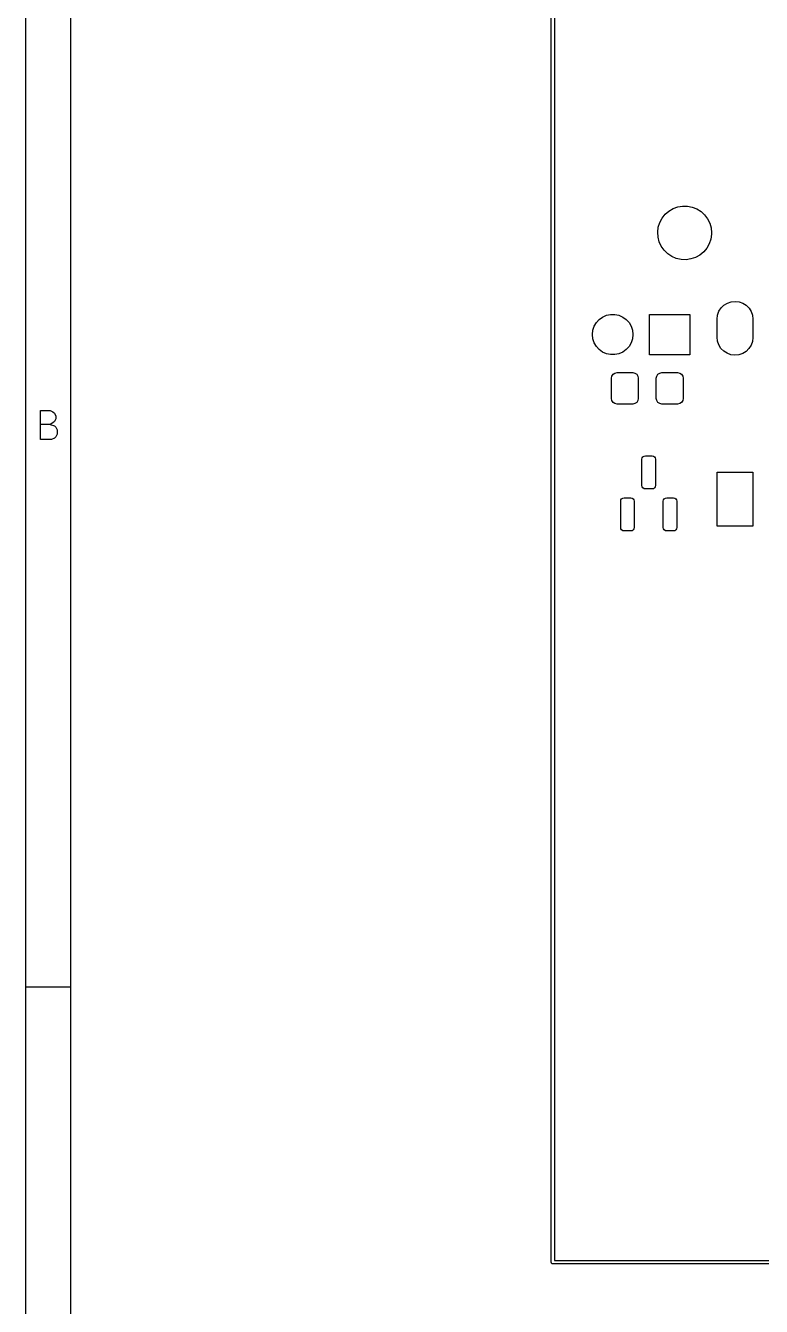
# Model space of a CAD drawing. Extents: x 10 to 287, y -200 to -10.
# Drawn here: x 10 to 42.8, y -124.2 to -67.1 of the extents above; entities that cross this region are included whole.
import ezdxf

# ---------------------------------------------------------------- set-up
doc = ezdxf.new("R2010")
doc.units = 0
doc.layers.add('BLACK', color=7, linetype='CONTINUOUS')

msp = doc.modelspace()

# ---------------------------------------------------------------- linework, layer by layer
at = {"layer": 'BLACK', "linetype": 'CONTINUOUS'}
for p, q in [((10, -10), (10, -200.007)), ((12, -12), (12, -198.007)), ((33.4159, -122.27), (33.4163, -36.7559)), ((33.5663, -36.8309), (33.5659, -122.195)), ((38.4936, -75.5386), (38.6587, -75.3938)), ((38.6587, -75.3938), (38.8475, -75.2816)), ((38.8475, -75.2816), (39.0535, -75.2055)), ((39.0535, -75.2055), (39.2699, -75.1684)), ((39.2699, -75.1684), (39.4895, -75.1712)), ((39.4895, -75.1712), (39.7049, -75.2141)), ((39.7049, -75.2141), (39.9089, -75.2954)), ((39.9089, -75.2954), (40.0946, -75.4126)), ((38.1903, -76.1152), (38.2554, -75.9054)), ((38.2554, -75.9054), (38.3577, -75.7111)), ((38.3577, -75.7111), (38.4936, -75.5386)), ((40.0946, -75.4126), (40.2558, -75.5617)), ((40.2558, -75.5617), (40.3872, -75.7377)), ((40.3872, -75.7377), (40.4844, -75.9346)), ((40.4844, -75.9346), (40.544, -76.146)), ((38.1645, -76.3332), (38.1903, -76.1152)), ((38.1788, -76.5524), (38.1645, -76.3332)), ((40.5624, -76.4275), (40.5309, -76.6448)), ((40.544, -76.146), (40.5641, -76.3647)), ((40.5641, -76.3647), (40.5624, -76.4275)), ((38.2329, -76.7652), (38.1788, -76.5524)), ((38.3248, -76.9647), (38.2329, -76.7652)), ((38.4516, -77.144), (38.3248, -76.9647)), ((40.353, -77.0443), (40.2126, -77.2132)), ((40.4603, -76.8527), (40.353, -77.0443)), ((40.5309, -76.6448), (40.4603, -76.8527)), ((38.6089, -77.2972), (38.4516, -77.144)), ((38.7915, -77.4192), (38.6089, -77.2972)), ((38.9933, -77.5059), (38.7915, -77.4192)), ((39.2074, -77.5544), (38.9933, -77.5059)), ((39.4269, -77.563), (39.2074, -77.5544)), ((39.6442, -77.5315), (39.4269, -77.563)), ((39.8522, -77.4609), (39.6442, -77.5315)), ((40.0438, -77.3536), (39.8522, -77.4609)), ((40.2126, -77.2132), (40.0438, -77.3536)), ((40.8313, -80.0317), (40.8923, -79.8641)), ((40.8923, -79.8641), (40.9889, -79.7142)), ((40.9889, -79.7142), (41.1163, -79.5894)), ((41.1163, -79.5894), (41.2682, -79.4959)), ((41.2682, -79.4959), (41.4371, -79.4385)), ((41.4371, -79.4385), (41.6145, -79.4198)), ((41.6145, -79.4198), (41.7915, -79.4409)), ((41.7915, -79.4409), (41.9596, -79.5008)), ((41.9596, -79.5008), (42.1101, -79.5963)), ((42.1101, -79.5963), (42.2358, -79.7229)), ((42.2358, -79.7229), (42.3303, -79.8741)), ((42.3303, -79.8741), (42.389, -80.0426)), ((35.2797, -80.7129), (35.3378, -80.5339)), ((35.3378, -80.5339), (35.4319, -80.371)), ((35.4319, -80.371), (35.5578, -80.2312)), ((35.5578, -80.2312), (35.71, -80.1206)), ((35.71, -80.1206), (35.8819, -80.044)), ((35.8819, -80.044), (36.0659, -80.0049)), ((36.0659, -80.0049), (36.2541, -80.0049)), ((36.2541, -80.0049), (36.4381, -80.044)), ((36.4381, -80.044), (36.61, -80.1206)), ((36.61, -80.1206), (36.7622, -80.2312)), ((36.7622, -80.2312), (36.8881, -80.371)), ((36.8881, -80.371), (36.9822, -80.5339)), ((36.9822, -80.5339), (37.0403, -80.7129)), ((37.8, -81.8), (37.8, -80)), ((37.8, -80), (39.6, -80)), ((39.6, -80), (39.6, -81.8)), ((40.8089, -80.2086), (40.8313, -80.0317)), ((40.8089, -80.2198), (40.8089, -80.2086)), ((40.8089, -81.0198), (40.8089, -80.2198)), ((42.389, -80.0426), (42.4089, -80.2198)), ((42.4089, -80.2198), (42.4089, -81.0198)), ((35.26, -80.9), (35.2797, -80.7129)), ((35.2797, -81.0871), (35.26, -80.9)), ((35.3378, -81.2661), (35.2797, -81.0871)), ((37.0403, -81.0871), (36.9822, -81.2661)), ((37.0403, -80.7129), (37.06, -80.9)), ((37.06, -80.9), (37.0403, -81.0871)), ((40.8287, -81.197), (40.8089, -81.0198)), ((42.4088, -81.031), (42.3864, -81.2079)), ((42.4089, -81.0198), (42.4088, -81.031)), ((35.4319, -81.429), (35.3378, -81.2661)), ((35.5578, -81.5688), (35.4319, -81.429)), ((35.71, -81.6794), (35.5578, -81.5688)), ((35.8819, -81.756), (35.71, -81.6794)), ((36.61, -81.6794), (36.4381, -81.756)), ((36.7622, -81.5688), (36.61, -81.6794)), ((36.8881, -81.429), (36.7622, -81.5688)), ((36.9822, -81.2661), (36.8881, -81.429)), ((40.8874, -81.3655), (40.8287, -81.197)), ((40.9819, -81.5167), (40.8874, -81.3655)), ((41.1076, -81.6433), (40.9819, -81.5167)), ((41.2582, -81.7388), (41.1076, -81.6433)), ((42.1014, -81.6502), (41.9495, -81.7437)), ((42.2288, -81.5254), (42.1014, -81.6502)), ((42.3254, -81.3755), (42.2288, -81.5254)), ((42.3864, -81.2079), (42.3254, -81.3755)), ((36.0659, -81.7951), (35.8819, -81.756)), ((36.2541, -81.7951), (36.0659, -81.7951)), ((36.4381, -81.756), (36.2541, -81.7951)), ((39.6, -81.8), (37.8, -81.8)), ((41.4262, -81.7987), (41.2582, -81.7388)), ((41.6033, -81.8198), (41.4262, -81.7987)), ((41.7807, -81.8011), (41.6033, -81.8198)), ((41.9495, -81.7437), (41.7807, -81.8011)), ((36.1, -82.85), (36.119, -82.7543)), ((36.119, -82.7543), (36.1732, -82.6732)), ((36.1732, -82.6732), (36.2543, -82.619)), ((36.2543, -82.619), (36.35, -82.6)), ((36.35, -82.6), (37.05, -82.6)), ((37.05, -82.6), (37.1457, -82.619)), ((37.1457, -82.619), (37.2268, -82.6732)), ((37.2268, -82.6732), (37.281, -82.7543)), ((37.281, -82.7543), (37.3, -82.85)), ((38.1, -82.85), (38.119, -82.7543)), ((38.119, -82.7543), (38.1732, -82.6732)), ((38.1732, -82.6732), (38.2543, -82.619)), ((38.2543, -82.619), (38.35, -82.6)), ((38.35, -82.6), (39.05, -82.6)), ((39.05, -82.6), (39.1457, -82.619)), ((39.1457, -82.619), (39.2268, -82.6732)), ((39.2268, -82.6732), (39.281, -82.7543)), ((39.281, -82.7543), (39.3, -82.85)), ((36.1, -83.75), (36.1, -82.85)), ((37.3, -82.85), (37.3, -83.75)), ((38.1, -83.75), (38.1, -82.85)), ((39.3, -82.85), (39.3, -83.75)), ((36.119, -83.8457), (36.1, -83.75)), ((36.1732, -83.9268), (36.119, -83.8457)), ((36.2543, -83.981), (36.1732, -83.9268)), ((37.2268, -83.9268), (37.1457, -83.981)), ((37.281, -83.8457), (37.2268, -83.9268)), ((37.3, -83.75), (37.281, -83.8457)), ((38.119, -83.8457), (38.1, -83.75)), ((38.1732, -83.9268), (38.119, -83.8457)), ((38.2543, -83.981), (38.1732, -83.9268)), ((39.2268, -83.9268), (39.1457, -83.981)), ((39.281, -83.8457), (39.2268, -83.9268)), ((39.3, -83.75), (39.281, -83.8457)), ((10.6595, -85.5881), (10.6595, -84.2881)), ((10.6595, -84.2881), (11.0929, -84.2881)), ((11.0929, -84.2881), (11.2167, -84.35)), ((11.2167, -84.35), (11.2786, -84.4119)), ((11.2786, -84.4119), (11.3405, -84.5357)), ((11.3405, -84.5357), (11.3405, -84.6595)), ((36.35, -84), (36.2543, -83.981)), ((37.05, -84), (36.35, -84)), ((37.1457, -83.981), (37.05, -84)), ((38.35, -84), (38.2543, -83.981)), ((39.05, -84), (38.35, -84)), ((39.1457, -83.981), (39.05, -84)), ((11.0929, -84.9071), (10.6595, -84.9071)), ((11.2167, -84.8452), (11.0929, -84.9071)), ((11.0929, -84.9071), (11.2786, -84.969)), ((11.2786, -84.7833), (11.2167, -84.8452)), ((11.3405, -84.6595), (11.2786, -84.7833)), ((11.2786, -84.969), (11.3405, -85.031)), ((11.3405, -85.031), (11.4024, -85.1548)), ((11.1548, -85.5881), (10.6595, -85.5881)), ((11.2786, -85.5262), (11.1548, -85.5881)), ((11.3405, -85.4643), (11.2786, -85.5262)), ((11.4024, -85.3405), (11.3405, -85.4643)), ((11.4024, -85.1548), (11.4024, -85.3405)), ((37.4632, -86.4613), (37.4746, -86.4039)), ((37.4632, -87.6363), (37.4632, -86.4613)), ((37.4746, -86.4039), (37.5071, -86.3553)), ((37.5071, -86.3553), (37.5558, -86.3228)), ((37.5558, -86.3228), (37.6132, -86.3113)), ((37.6132, -86.3113), (37.9132, -86.3113)), ((37.9132, -86.3113), (37.9706, -86.3228)), ((37.9706, -86.3228), (38.0193, -86.3553)), ((38.0193, -86.3553), (38.0518, -86.4039)), ((38.0518, -86.4039), (38.0632, -86.4613)), ((38.0632, -86.4613), (38.0632, -87.6363)), ((40.8089, -89.4398), (40.8089, -87.0398)), ((40.8089, -87.0398), (42.4089, -87.0398)), ((42.4089, -87.0398), (42.4089, -89.4398)), ((37.4746, -87.6937), (37.4632, -87.6363)), ((37.5071, -87.7424), (37.4746, -87.6937)), ((37.5558, -87.7749), (37.5071, -87.7424)), ((37.6132, -87.7863), (37.5558, -87.7749)), ((37.9132, -87.7863), (37.6132, -87.7863)), ((37.9706, -87.7749), (37.9132, -87.7863)), ((38.0193, -87.7424), (37.9706, -87.7749)), ((38.0518, -87.6937), (38.0193, -87.7424)), ((38.0632, -87.6363), (38.0518, -87.6937)), ((36.5132, -88.3363), (36.5246, -88.2789)), ((36.5132, -89.5113), (36.5132, -88.3363)), ((36.5246, -88.2789), (36.5571, -88.2303)), ((36.5571, -88.2303), (36.6058, -88.1978)), ((36.6058, -88.1978), (36.6632, -88.1863)), ((36.6632, -88.1863), (36.9632, -88.1863)), ((36.9632, -88.1863), (37.0206, -88.1978)), ((37.0206, -88.1978), (37.0693, -88.2303)), ((37.0693, -88.2303), (37.1018, -88.2789)), ((37.1018, -88.2789), (37.1132, -88.3363)), ((37.1132, -88.3363), (37.1132, -89.5113)), ((38.4132, -88.3363), (38.4246, -88.2789)), ((38.4132, -89.5113), (38.4132, -88.3363)), ((38.4246, -88.2789), (38.4571, -88.2303)), ((38.4571, -88.2303), (38.5058, -88.1978)), ((38.5058, -88.1978), (38.5632, -88.1863)), ((38.5632, -88.1863), (38.8632, -88.1863)), ((38.8632, -88.1863), (38.9206, -88.1978)), ((38.9206, -88.1978), (38.9693, -88.2303)), ((38.9693, -88.2303), (39.0018, -88.2789)), ((39.0018, -88.2789), (39.0132, -88.3363)), ((39.0132, -88.3363), (39.0132, -89.5113)), ((36.5246, -89.5687), (36.5132, -89.5113)), ((36.5571, -89.6174), (36.5246, -89.5687)), ((36.6058, -89.6499), (36.5571, -89.6174)), ((36.6632, -89.6613), (36.6058, -89.6499)), ((36.9632, -89.6613), (36.6632, -89.6613)), ((37.0206, -89.6499), (36.9632, -89.6613)), ((37.0693, -89.6174), (37.0206, -89.6499)), ((37.1018, -89.5687), (37.0693, -89.6174)), ((37.1132, -89.5113), (37.1018, -89.5687)), ((38.4246, -89.5687), (38.4132, -89.5113)), ((38.4571, -89.6174), (38.4246, -89.5687)), ((38.5058, -89.6499), (38.4571, -89.6174)), ((38.5632, -89.6613), (38.5058, -89.6499)), ((38.8632, -89.6613), (38.5632, -89.6613)), ((38.9206, -89.6499), (38.8632, -89.6613)), ((38.9693, -89.6174), (38.9206, -89.6499)), ((39.0018, -89.5687), (38.9693, -89.6174)), ((39.0132, -89.5113), (39.0018, -89.5687)), ((42.4089, -89.4398), (40.8089, -89.4398)), ((10, -110), (12, -110)), ((33.5659, -122.195), (206.771, -122.195)), ((33.4225, -122.288), (33.4159, -122.27)), ((33.4259, -122.307), (33.4225, -122.288)), ((33.4311, -122.312), (33.4259, -122.307)), ((33.4334, -122.318), (33.4311, -122.312)), ((33.4503, -122.328), (33.4334, -122.318)), ((33.4652, -122.34), (33.4503, -122.328)), ((33.475, -122.342), (33.4652, -122.34)), ((33.4778, -122.344), (33.475, -122.342)), ((33.4811, -122.343), (33.4778, -122.344)), ((33.4909, -122.345), (33.4811, -122.343)), ((206.846, -122.345), (33.4909, -122.345))]:
    msp.add_line(p, q, dxfattribs=at)

doc.saveas('drawing.dxf')
